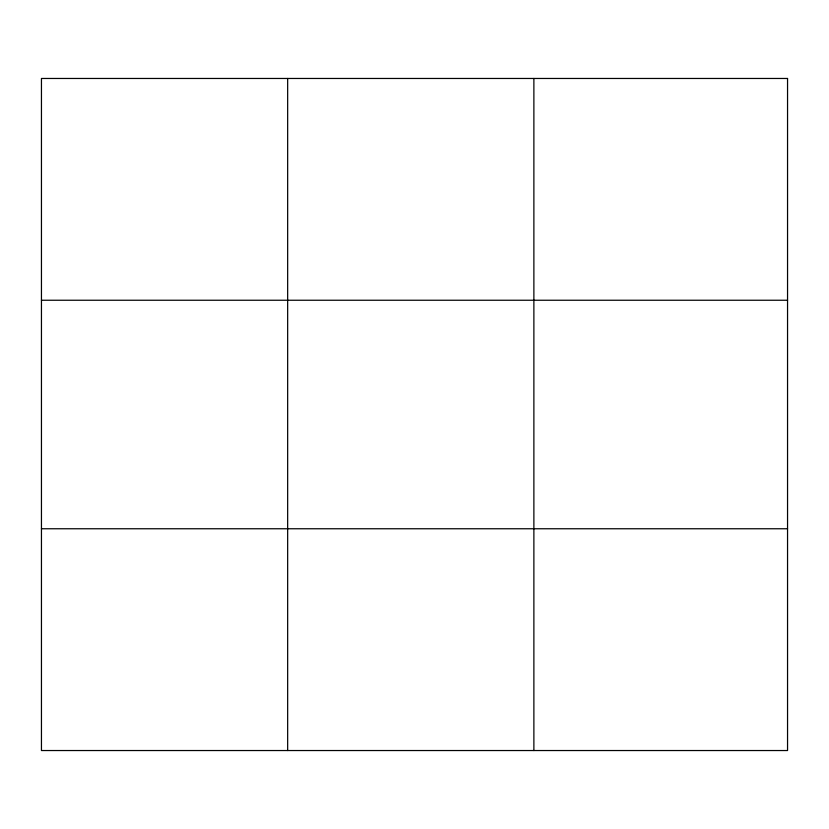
<?xml version="1.0" encoding="UTF-8"?>
<svg xmlns="http://www.w3.org/2000/svg" width="829" height="829" viewBox="0 0 829 829"><rect width="100%" height="100%" fill="white"/><g stroke="black" fill="none" stroke-linecap="round" stroke-linejoin="round"><path stroke-width="1.24" d="M287.663 78.465L287.663 750.535M533.876 78.465L533.876 750.535M41.45 300.243L787.55 300.243M41.45 528.757L787.55 528.757M787.55 78.465L787.55 750.535L41.45 750.535L41.45 78.465L787.55 78.465"/></g></svg>
